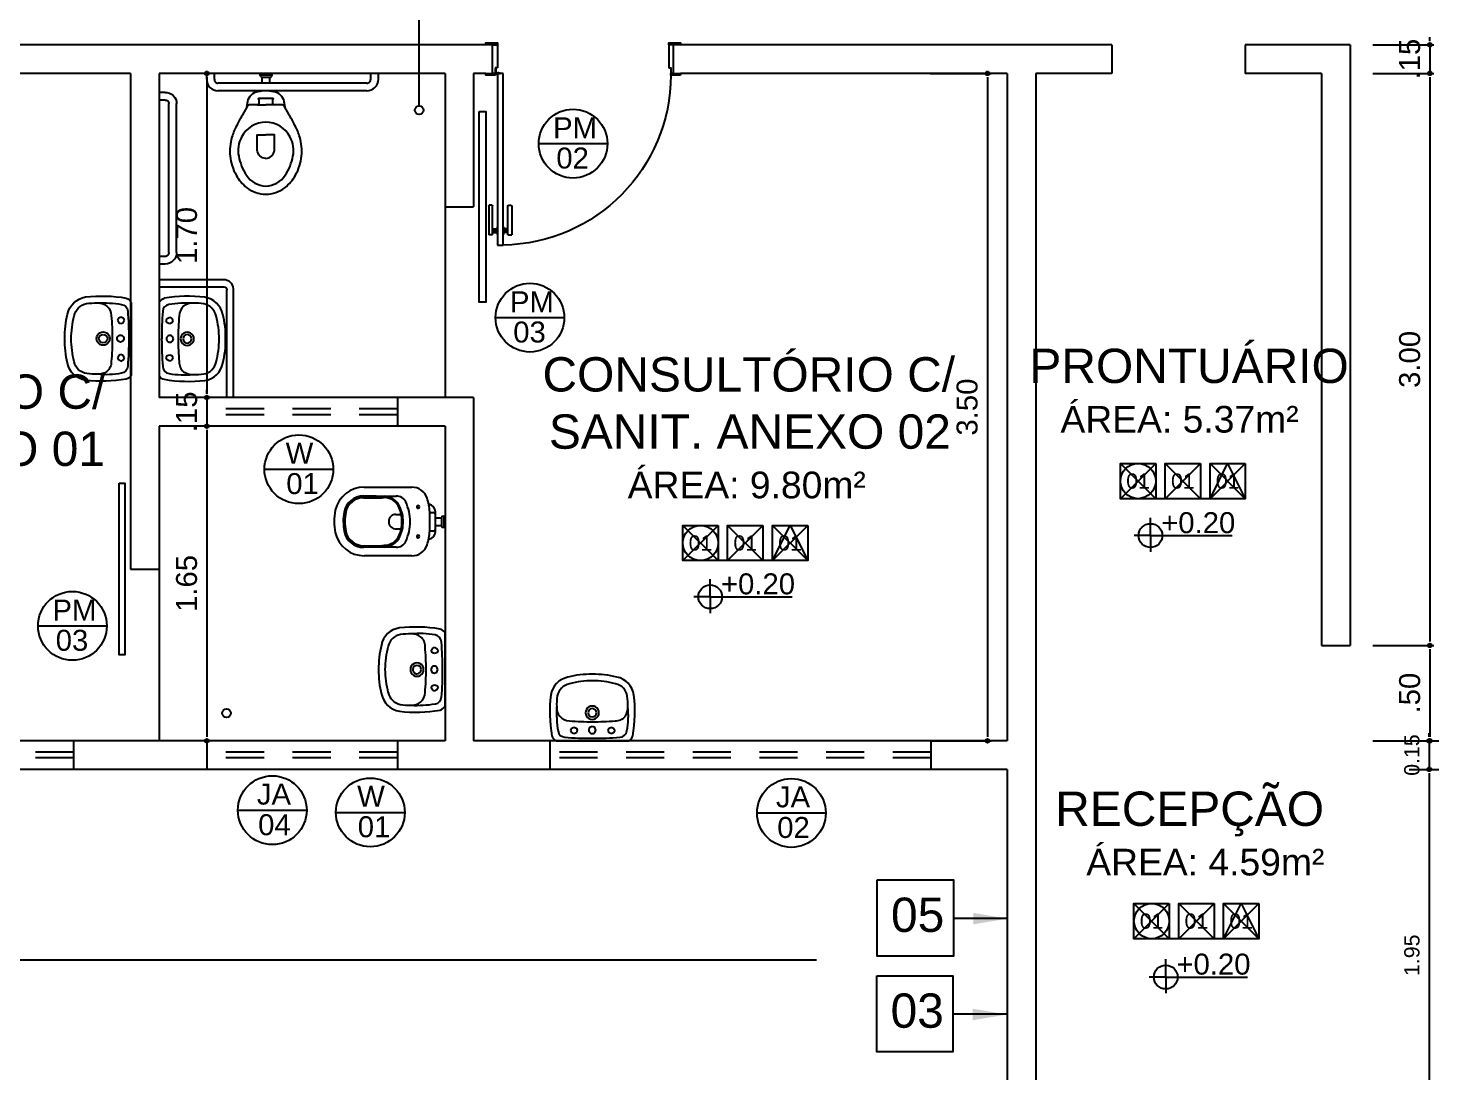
# Model space of a CAD drawing. Header units: millimetres. Extents: x 2125 to 3408, y 1171 to 1686.
# Drawn here: x 2914.96 to 2922.36, y 1470.25 to 1475.72 of the extents above; entities that cross this region are included whole.
import ezdxf
from ezdxf.enums import TextEntityAlignment as Align

# ---------------------------------------------------------------- set-up
doc = ezdxf.new("R2010")
doc.units = ezdxf.units.MM
doc.linetypes.add('CONTORNO_QUADRO_T', pattern=[0.35, 0.2, -0.15])
for name, color, linetype in [('at_Entity', 7, 'Continuous'), ('barras acess', 7, 'Continuous'), ('CALÇADA', 252, 'Continuous'), ('cotas', 7, 'Continuous'), ('ESQUADRIA', 3, 'Continuous'), ('ESQUADRIAS', 7, 'Continuous'), ('Esquadrias_Portas', 2, 'Continuous'), ('JANELA2', 1, 'Continuous'), ('LAYOUT', 7, 'Continuous'), ('Layout_Equipamentos', 7, 'Continuous'), ('PAREDE', 4, 'Continuous'), ('SAN', 7, 'Continuous'), ('soleira piso', 7, 'Continuous'), ('TEXTO01', 7, 'Continuous'), ('TEXTO02', 3, 'Continuous'), ('TEXTO03', 2, 'Continuous'), ('TEXTO_ESP_FORRO', 62, 'Continuous'), ('TEXTO_ESP_PAREDES', 10, 'Continuous'), ('TEXTO_ESP_PISO', 150, 'Continuous')]:
    doc.layers.add(name, color=color, linetype=linetype)
doc.styles.add('ARIAL', font='sanss___.ttf')
doc.styles.add('ROMANS', font='arial.ttf')
doc.styles.get("Standard").update_dxf_attribs({"font": 'arial.ttf'})
doc.styles.add('TEXTO1', font='swissko.ttf', dxfattribs={"width": 0.6, "height": 0.1})
doc.dimstyles.new('ESCALA 50', dxfattribs={"dimtxt": 0.08, "dimasz": 0.02, "dimexe": 0.05, "dimexo": 0.05, "dimgap": 0.05, "dimtad": 1, "dimlfac": -10, "dimzin": 1, "dimdsep": 46, "dimtxsty": 'ROMANS', "dimblk1": 'PPC', "dimblk2": 'PPC', "dimsah": 1, "dimcen": 0.02, "dimclrd": 7, "dimclre": 7, "dimclrt": 3, "dimadec": 0, "dimazin": 0, "dimtfac": 1, "dimtix": 1, "dimtmove": 1, "dimatfit": 3, "dimldrblk": 'PPC', "dimfxl": 0, "dimtolj": 1, "dimtzin": 12, "dimarcsym": 0})
doc.dimstyles.new('ESCALA75', dxfattribs={"dimtxt": 0.11, "dimasz": 0.02, "dimexe": 0.02, "dimexo": 0.04, "dimgap": 0.05, "dimtad": 1, "dimzin": 4, "dimdsep": 46, "dimtxsty": 'ROMANS', "dimblk1": 'PPC', "dimblk2": 'PPC', "dimsah": 1, "dimcen": 0.02, "dimclrd": 7, "dimclre": 7, "dimclrt": 3, "dimazin": 1, "dimtfac": 1, "dimtix": 1, "dimtmove": 0, "dimatfit": 3, "dimldrblk": 'PPC', "dimfxl": 0, "dimtolj": 1, "dimtzin": 12, "dimarcsym": 0})

# ---------------------------------------------------------------- blocks, each defined once
blk = doc.blocks.new('P90_02')
at = {"layer": 'ESQUADRIAS', "color": 2}
for p, q in [((0.025, 0.075), (0.025, 0.975)), ((0.025, 0.975), (0.055, 0.975)), ((0.055, 0.975), (0.055, 0.075)), ((0.055, 0.075), (0.025, 0.075))]:
    blk.add_line(p, q, dxfattribs=at)
at = {"layer": 'ESQUADRIAS', "color": 3, "linetype": 'Continuous'}
for p, q in [((-0.02, 0.7698), (-0.02, 0.9215)), ((0, 0.9215), (0, 0.7698)), ((0.023, 0.88), (0.023, 0.92)), ((0.057, 0.88), (0.057, 0.92)), ((0.08, 0.9215), (0.08, 0.7698)), ((0.1, 0.7698), (0.1, 0.9215)), ((-0.0035, 0.7668), (-0.0175, 0.7668)), ((0.0835, 0.7668), (0.0975, 0.7668))]:
    blk.add_line(p, q, dxfattribs=at)
at = {"layer": 'ESQUADRIAS', "color": 3}
for p, q in [((0, 0.9215), (-0.02, 0.9215)), ((0, 0.91), (0.023, 0.91)), ((0, 0.9), (0.023, 0.9)), ((0, 0.89), (0.023, 0.89)), ((0.023, 0.92), (0.025, 0.92)), ((0.057, 0.92), (0.055, 0.92)), ((0.08, 0.91), (0.057, 0.91)), ((0.08, 0.9), (0.057, 0.9)), ((0.08, 0.89), (0.057, 0.89)), ((0.08, 0.9215), (0.1, 0.9215)), ((0.023, 0.88), (0.025, 0.88)), ((0.057, 0.88), (0.055, 0.88))]:
    blk.add_line(p, q, dxfattribs=at)
at = {"layer": 'ESQUADRIAS'}
for p, q in [((0.0165, 0.0585), (0.0165, 0.0615)), ((0.0315, 0.0735), (0.0285, 0.0735))]:
    blk.add_line(p, q, dxfattribs=at)
at = {"layer": 'ESQUADRIAS', "color": 3}
for points in [[(0.015, 0.085), (-0.035, 0.085), (-0.035, 0.075), (0.015, 0.075)], [(0.985, 0.085), (0.935, 0.085), (0.935, 0.075), (0.985, 0.075)], [(0.025, -0.075), (0, -0.075), (-0.035, -0.075), (-0.035, -0.085), (0.025, -0.085)], [(0.985, -0.075), (0.925, -0.075), (0.925, -0.085), (0.985, -0.085)]]:
    blk.add_lwpolyline(points, close=True, dxfattribs=at)
at = {"layer": 'ESQUADRIAS', "color": 2}
for points in [[(0.025, 0.045), (0.015, 0.045), (0.015, 0.075), (0, 0.075), (0, -0.075), (0.025, -0.075)], [(0.925, 0.045), (0.935, 0.045), (0.935, 0.075), (0.95, 0.075), (0.95, -0.075), (0.925, -0.075)]]:
    blk.add_lwpolyline(points, close=True, dxfattribs=at)
at = {"layer": 'ESQUADRIAS', "color": 1}
for points in [[(0.0195, 0.074, 0.236068), (0.0175, 0.075), (0.02, 0.075), (0.04, 0.075), (0.04, 0.074)], [(0.016, 0.0705, -0.236068), (0.015, 0.0725), (0.015, 0.07), (0.015, 0.05), (0.016, 0.05)]]:
    blk.add_lwpolyline(points, format="xyb", close=True, dxfattribs=at)
at = {"layer": 'ESQUADRIAS'}
for points in [[(0.0173, 0.0625), (0.0165, 0.0615), (0.016, 0.0615)], [(0.0173, 0.0575), (0.0165, 0.0585), (0.016, 0.0585)], [(0.0173, 0.0596), (0.0175, 0.0596), (0.0175, 0.0575), (0.0173, 0.0575), (0.0173, 0.0625), (0.0175, 0.0625), (0.0175, 0.0604), (0.0173, 0.0604)], [(0.0275, 0.0727), (0.0285, 0.0735), (0.0285, 0.074)], [(0.0304, 0.0727), (0.0304, 0.0725), (0.0325, 0.0725), (0.0325, 0.0727), (0.0275, 0.0727), (0.0275, 0.0725), (0.0296, 0.0725), (0.0296, 0.0727)], [(0.0325, 0.0727), (0.0315, 0.0735), (0.0315, 0.074)]]:
    blk.add_lwpolyline(points, dxfattribs=at)
at = {"layer": 'ESQUADRIAS', "color": 1}
blk.add_circle((0.0175, 0.0725), 0.0025, dxfattribs=at)
at = {"layer": 'ESQUADRIAS'}
blk.add_arc((0.0429, 0.083), 0.8921, 0.12949, 89.22311, dxfattribs=at)
at = {"layer": 'ESQUADRIAS', "color": 3, "linetype": 'Continuous'}
for centre, start, end in [((-0.017, 0.7698), 180, 260.53768), ((-0.003, 0.7698), 260.53768, 360), ((0.083, 0.7698), 180, 279.46232), ((0.097, 0.7698), 279.46232, 0)]:
    blk.add_arc(centre, 0.003, start, end, dxfattribs=at)
blk = doc.blocks.new('P-9-S')
at = {"layer": 'SAN'}
for points in [[(0.0994, -0.1428, -0.047116), (0.0993, -0.1423), (0.0948, -0.1131, 0.305161), (0.04, -0.06, 0.049506), (0, -0.056, 0.049506), (-0.04, -0.06, 0.305161), (-0.0948, -0.1131), (-0.0993, -0.1423, -0.047116), (-0.0994, -0.1428)], [(0.045, -0.13), (0.0805, -0.13, -0.269143), (0.0978, -0.1401), (0.0994, -0.1428, 0.044891), (0.0997, -0.1433), (0.12, -0.18, -0.036783), (0.132, -0.2, -0.0196), (0.153, -0.24, -0.056836), (0.178, -0.3, -0.089116), (0.188, -0.4, -0.095425), (0.1555, -0.5, -0.091656), (0.1, -0.5655, -0.16072), (0, -0.6, -0.16072), (-0.1, -0.5655, -0.091656), (-0.1555, -0.5, -0.095425), (-0.188, -0.4, -0.089116), (-0.178, -0.3, -0.056836), (-0.153, -0.24, -0.0196), (-0.132, -0.2, -0.036783), (-0.12, -0.18), (-0.0997, -0.1433, 0.044891), (-0.0994, -0.1428), (-0.0978, -0.1401, -0.269143), (-0.0805, -0.13), (-0.045, -0.13)], [(0.045, -0.13, -0.414214), (0.035, -0.12), (0.035, -0.107, -0.226163), (0.0376, -0.1016, 0.733322), (0.035, -0.095), (0, -0.095), (-0.035, -0.095, 0.733322), (-0.0376, -0.1016, -0.226163), (-0.035, -0.107), (-0.035, -0.12, -0.414214), (-0.045, -0.13)], [(0, -0.412, -0.394755), (-0.045, -0.368), (-0.045, -0.288), (0, -0.288)], [(0, -0.412, 0.394755), (0.045, -0.368), (0.045, -0.288), (0, -0.288)]]:
    blk.add_lwpolyline(points, format="xyb", dxfattribs=at)
for points in [[(-0.045, -0.13), (-0.0001, -0.13)], [(0.045, -0.13), (0.0001, -0.13)]]:
    blk.add_lwpolyline(points, dxfattribs=at)
blk.add_lwpolyline([(-0.128, -0.3, -0.278895), (0, -0.2215, -0.278895), (0.128, -0.3, -0.167831), (0.1425, -0.4, -0.098952), (0.102, -0.5, -0.247323), (0, -0.557, -0.247323), (-0.102, -0.5, -0.098952), (-0.1425, -0.4, -0.167831)], format="xyb", close=True, dxfattribs=at)
at = {"flags": 3}
blk.add_attdef('CODIGO', text='', height=0.024, dxfattribs=at).set_placement((0, 0), align=Align.MIDDLE)
blk = doc.blocks.new('new block5')
at = {"layer": 'barras acess', "color": 0}
for p, q in [((-0.3905, 0.04), (0.3905, 0.04)), ((-0.3905, 0), (0.3905, 0)), ((-0.4517, -0.0201), (-0.4517, -0.0508)), ((-0.4117, -0.0201), (-0.4117, -0.0508)), ((0.4083, -0.0201), (0.4083, -0.0508)), ((0.4483, -0.0201), (0.4483, -0.0508))]:
    blk.add_line(p, q, dxfattribs=at)
for centre, radius, start, end in [((-0.3917, -0.02), 0.06, 88.8662, 180.13399), ((-0.3915, -0.0201), 0.0201, 87.11376, 179.94862), ((0.3905, -0.0177), 0.0579, 357.61855, 90.9862), ((0.3904, -0.0181), 0.0181, 353.53622, 89.50802)]:
    blk.add_arc(centre, radius, start, end, dxfattribs=at)
blk = doc.blocks.new('new block6')
at = {"layer": 'at_Entity', "color": 0}
for p, q in [((-0.0318, -0.0106), (-0.0318, 0)), ((0.0299, -0.0085), (0.0299, 0)), ((0.0299, -0.0085), (-0.0318, -0.0085)), ((-0.0213, -0.0508), (-0.0213, -0.0212)), ((0.0187, -0.0212), (-0.0213, -0.0212)), ((0.0187, -0.0508), (0.0187, -0.0212))]:
    blk.add_line(p, q, dxfattribs=at)
for centre, radius, start, end in [((-0.0183, -0.0079), 0.0136, 186.96647, 257.5809), ((0.0161, -0.0076), 0.0138, 280.9359, 356.44432)]:
    blk.add_arc(centre, radius, start, end, dxfattribs=at)
blk = doc.blocks.new('PPC')
at = {"color": 2}
blk.add_circle((0, 0), 0.5, dxfattribs=at)
blk = doc.blocks.new('*D1067')
at = {"layer": 'cotas', "color": 7, "lineweight": -2, "transparency": 16777216}
for p, q in [((2915.8967, 1475.4812), (2915.8767, 1475.4812)), ((2915.8967, 1475.4612), (2915.8967, 1473.8012)), ((2915.8967, 1473.7812), (2915.8767, 1473.7812))]:
    blk.add_line(p, q, dxfattribs=at)
at = {"layer": 'DEFPOINTS', "color": 0, "transparency": 16777216}
for p in [(2915.9053, 1475.4812), (2915.8967, 1473.7812), (2915.9053, 1473.7812)]:
    blk.add_point(p, dxfattribs=at)
at = {"layer": 'cotas', "color": 7, "lineweight": -2, "transparency": 16777216, "xscale": 0.02, "yscale": 0.02, "zscale": 0.02}
for p, rotation in [((2915.8967, 1475.4812), 90), ((2915.8967, 1473.7812), 270)]:
    blk.add_blockref('PPC', p, dxfattribs=dict(at, rotation=rotation))
at = {"layer": 'cotas', "color": 3, "transparency": 16777216, "insert": (2915.7906, 1474.6312), "char_height": 0.11, "attachment_point": 5, "rotation": 90, "style": 'ROMANS'}
blk.add_mtext('\\A1;1.70', dxfattribs=at)
blk = doc.blocks.new('*D1068')
at = {"layer": 'cotas', "color": 7, "lineweight": -2, "transparency": 16777216}
for p, q in [((2915.8967, 1473.7812), (2915.8767, 1473.7812)), ((2915.8967, 1473.8012), (2915.8967, 1473.8212)), ((2915.8967, 1473.7812), (2915.8967, 1473.6312)), ((2915.8967, 1473.6312), (2915.8767, 1473.6312)), ((2915.8967, 1473.6112), (2915.8967, 1473.5912))]:
    blk.add_line(p, q, dxfattribs=at)
at = {"layer": 'DEFPOINTS', "color": 0, "transparency": 16777216}
for p in [(2915.9053, 1473.7812), (2915.8967, 1473.6312), (2915.9053, 1473.6312)]:
    blk.add_point(p, dxfattribs=at)
at = {"layer": 'cotas', "color": 7, "lineweight": -2, "transparency": 16777216, "xscale": 0.02, "yscale": 0.02, "zscale": 0.02}
for p, rotation in [((2915.8967, 1473.7812), 270), ((2915.8967, 1473.6312), 90)]:
    blk.add_blockref('PPC', p, dxfattribs=dict(at, rotation=rotation))
at = {"layer": 'cotas', "color": 3, "transparency": 16777216, "insert": (2915.7906, 1473.7062), "char_height": 0.11, "attachment_point": 5, "rotation": 90, "style": 'ROMANS'}
blk.add_mtext('\\A1;.15', dxfattribs=at)
blk = doc.blocks.new('*D1069')
at = {"layer": 'cotas', "color": 7, "lineweight": -2, "transparency": 16777216}
for p, q in [((2915.8967, 1473.6312), (2915.8767, 1473.6312)), ((2915.8967, 1473.6112), (2915.8967, 1472.0012)), ((2915.8967, 1471.9812), (2915.8767, 1471.9812))]:
    blk.add_line(p, q, dxfattribs=at)
at = {"layer": 'DEFPOINTS', "color": 0, "transparency": 16777216}
for p in [(2915.9053, 1473.6312), (2915.8967, 1471.9812), (2915.8967, 1471.9812)]:
    blk.add_point(p, dxfattribs=at)
at = {"layer": 'cotas', "color": 7, "lineweight": -2, "transparency": 16777216, "xscale": 0.02, "yscale": 0.02, "zscale": 0.02}
for p, rotation in [((2915.8967, 1473.6312), 90), ((2915.8967, 1471.9812), 270)]:
    blk.add_blockref('PPC', p, dxfattribs=dict(at, rotation=rotation))
at = {"layer": 'cotas', "color": 3, "transparency": 16777216, "insert": (2915.7906, 1472.8062), "char_height": 0.11, "attachment_point": 5, "rotation": 90, "style": 'ROMANS'}
blk.add_mtext('\\A1;1.65', dxfattribs=at)
blk = doc.blocks.new('*D1099')
at = {"layer": 'DEFPOINTS', "color": 0, "transparency": 16777216}
for p in [(2915.3804, 1475.4812), (2915.3804, 1471.9812), (2919.9935, 1471.9812)]:
    blk.add_point(p, dxfattribs=at)
at = {"layer": 'Layout_Equipamentos', "color": 7, "lineweight": -2, "transparency": 16777216}
for p, q in [((2919.6935, 1475.4812), (2920.0135, 1475.4812)), ((2919.9935, 1475.4612), (2919.9935, 1472.0012)), ((2919.6935, 1471.9812), (2920.0135, 1471.9812))]:
    blk.add_line(p, q, dxfattribs=at)
at = {"layer": 'Layout_Equipamentos', "color": 7, "lineweight": -2, "transparency": 16777216, "xscale": 0.02, "yscale": 0.02, "zscale": 0.02}
for p, rotation in [((2919.9935, 1475.4812), 90), ((2919.9935, 1471.9812), 270)]:
    blk.add_blockref('PPC', p, dxfattribs=dict(at, rotation=rotation))
at = {"layer": 'Layout_Equipamentos', "color": 3, "transparency": 16777216, "insert": (2919.8873, 1473.7312), "char_height": 0.11, "attachment_point": 5, "rotation": 90, "style": 'ROMANS'}
blk.add_mtext('\\A1;3.50', dxfattribs=at)
blk = doc.blocks.new('new block8')
at = {"layer": 'at_Entity', "color": 0}
for p, q in [((0, 0), (-0.3388, 0)), ((0, 0.04), (-0.3372, 0.04))]:
    blk.add_line(p, q, dxfattribs=at)
at = {"layer": 'at_Entity', "color": 7}
for p, q in [((-0.3872, -0.01), (-0.3872, -0.58)), ((-0.3555, -0.58), (-0.3555, -0.0169))]:
    blk.add_line(p, q, dxfattribs=at)
at = {"layer": 'at_Entity'}
blk.add_arc((-0.3372, -0.01), 0.05, 90, 180, dxfattribs=at)
at = {"layer": 'at_Entity', "color": 7}
blk.add_arc((-0.3383, -0.0172), 0.0172, 91.789, 179.08861, dxfattribs=at)
blk = doc.blocks.new('new block12')
at = {"layer": 'at_Entity', "color": 0}
for p, q in [((-0.1904, 0), (0, 0)), ((-0.1143, 0.055), (-0.1079, 0.0656)), ((-0.1079, 0.0423), (-0.1143, 0.055)), ((-0.1079, 0.0656), (-0.0973, 0.0719)), ((-0.0973, 0.036), (-0.1079, 0.0423)), ((-0.0973, 0.0719), (-0.0846, 0.0656)), ((-0.0846, 0.0423), (-0.0973, 0.036)), ((-0.0846, 0.0656), (-0.0804, 0.055)), ((-0.0804, 0.055), (-0.0846, 0.0423)), ((-0.0635, 0), (0.1248, 0)), ((0, 0), (0.1926, 0)), ((0.0825, 0.055), (0.0868, 0.0656)), ((0.0868, 0.0423), (0.0825, 0.055)), ((0.0868, 0.0656), (0.0995, 0.0719)), ((0.0995, 0.036), (0.0868, 0.0423)), ((0.0995, 0.0719), (0.11, 0.0656)), ((0.11, 0.0423), (0.0995, 0.036)), ((0.11, 0.0656), (0.1164, 0.055)), ((0.1164, 0.055), (0.11, 0.0423))]:
    blk.add_line(p, q, dxfattribs=at)
for centre, radius, start, end in [((-0.1037, 0.2192), 0.1175, 102.51398, 169.94425), ((-0.1021, 0.2163), 0.0847, 102.94607, 167.28087), ((-0.0119, -0.1249), 0.4735, 88.69805, 104.42194), ((0.0138, -0.2613), 0.5766, 91.35244, 103.5038), ((0.0099, -0.1255), 0.4741, 75.63679, 91.34148), ((-0.0133, -0.2572), 0.5725, 76.4579, 88.69664), ((0.1052, 0.222), 0.0784, 8.41938, 78.38368), ((0.1075, 0.2249), 0.1107, 7.71962, 79.59246), ((0.5296, 0.1532), 0.7539, 173.41338, 189.69292), ((0.1228, 0.188), 0.311, 171.32208, 181.82646), ((-0.1329, 0.1882), 0.3189, 357.99462, 8.16964), ((-0.5309, 0.1535), 0.7531, 350.27914, 6.57653), ((0.4249, 0.1494), 0.6136, 177.32306, 189.24154), ((-0.1166, 0.1739), 0.0716, 176.60246, 219.59969), ((-0.0011, 0.1471), 0.0349, 150.00315, 209.99685), ((-0.0011, 0.1471), 0.0349, 90, 149.99293), ((-0.0011, 0.1471), 0.0222, 90, 180), ((-0.0011, 0.1471), 0.0349, 29.99676, 89.99928), ((-0.0011, 0.1471), 0.0222, 360, 90), ((-0.0011, 0.1471), 0.0349, 330.00315, 29.99685), ((0.1078, 0.1732), 0.0781, 324.65246, 2.83944), ((-0.2623, 0.1317), 0.4504, 349.78202, 5.79718), ((-0.1209, 0.1714), 0.0667, 220.34381, 269.44866), ((0.0021, 1.5743), 1.4748, 265.18956, 269.93912), ((-0.0011, 0.1471), 0.0349, 209.99676, 269.99928), ((-0.0011, 0.1471), 0.0222, 180, 270), ((-0.0011, 0.0561), 0.018, 90, 150.03984), ((-0.0011, 0.1471), 0.0222, 270.00968, 360), ((-0.0011, 0.1471), 0.0349, 270, 329.99293), ((-0.001, 0.0561), 0.018, 30.01908, 90.03665), ((-0.001, 1.4521), 1.3526, 270.02076, 275.09507), ((0.1226, 0.1679), 0.0631, 266.77318, 320.7547), ((-0.1647, 0.0446), 0.0522, 200.54167, 238.93005), ((-0.1427, 0.0567), 0.0385, 188.75581, 265.61268), ((-0.0074, 1.7284), 1.7156, 265.3753, 270.21026), ((-0.0011, 0.0561), 0.018, 150.01278, 209.98722), ((-0.0011, 0.0561), 0.018, 210.01908, 270.03665), ((-0.0011, 0.0561), 0.018, 270, 330.03984), ((-0.0011, 1.8918), 1.879, 270, 274.41438), ((-0.0011, 0.0561), 0.018, 330.01278, 29.98722), ((0.1414, 0.0585), 0.0402, 273.11398, 350.39284), ((0.1736, 0.034), 0.0386, 297.86727, 348.56925)]:
    blk.add_arc(centre, radius, start, end, dxfattribs=at)
blk = doc.blocks.new('new block13')
at = {"layer": 'at_Entity', "color": 0}
for p, q in [((-0.0317, 0), (0.0317, 0)), ((0.0529, -0.0508), (-0.0529, -0.0508)), ((-0.0487, -0.0804), (-0.0487, -0.0603)), ((-0.0307, -0.0063), (0.0286, -0.0063)), ((-0.0212, -0.0508), (-0.0212, -0.019)), ((-0.0212, -0.019), (0.019, -0.019)), ((0.019, -0.0508), (0.019, -0.019)), ((0.0487, -0.0603), (0.0487, -0.0806)), ((-0.182, -0.4243), (-0.182, -0.1746)), ((0.1778, -0.1746), (0.1778, -0.4243)), ((-0.0386, -0.2575), (-0.0386, -0.23)), ((0.0376, -0.2302), (0.0376, -0.2575))]:
    blk.add_line(p, q, dxfattribs=at)
for centre, radius, start, end in [((-0.054, -0.0898), 0.0391, 88.4183, 173.44927), ((-0.0391, -0.0603), 0.00952, 90, 180), ((-0.0212, -0.0095), 0.00952, 180, 270), ((0.019, -0.0095), 0.00952, 270, 0), ((0.0391, -0.0603), 0.00952, 360, 90), ((0.052, -0.0896), 0.0388, 5.57545, 88.62977), ((-0.0972, -0.1743), 0.0848, 109.07892, 180.19973), ((-0.0434, -0.329), 0.2486, 92.04895, 109.14504), ((-0.0794, -0.1407), 0.00741, 90, 180), ((-0.0794, -0.1407), 0.00741, 180, 270), ((-0.0794, -0.1407), 0.00741, 360, 90), ((-0.0794, -0.1407), 0.00741, 270, 0), ((-0.0024, -1.4753), 1.3956, 87.9511, 92.0489), ((0.0393, -0.3283), 0.2479, 70.84273, 88.10915), ((0.0772, -0.1407), 0.00741, 90, 180), ((0.0772, -0.1407), 0.00741, 180, 270), ((0.0772, -0.1407), 0.00741, 360, 90), ((0.0772, -0.1407), 0.00741, 270, 0), ((0.093, -0.1743), 0.0848, 359.80026, 70.92109), ((-0.0815, -0.255), 0.054, 114.96096, 180.90637), ((-0.0011, -0.4276), 0.2444, 90, 114.96061), ((-0.0048, -0.3879), 0.1679, 88.71824, 116.14042), ((0.0027, -0.3879), 0.1679, 63.86138, 91.27996), ((-0.001, -0.4276), 0.2444, 65.03909, 90.00031), ((0.0794, -0.255), 0.054, 359.09364, 65.03903), ((-8.9781, -0.2835), 8.8426, 359.07167, 0.18792), ((-0.0408, -0.3242), 0.0949, 113.57268, 176.73291), ((-0.0434, -0.3185), 0.0836, 110.86304, 180.23624), ((-0.0115, -0.383), 0.1554, 100.31332, 113.389), ((-0.0011, -0.4264), 0.2, 90, 101.01713), ((-0.003, -0.2599), 0.0357, 176.04448, 272.34457), ((-0.0016, -0.2564), 0.0391, 270.00275, 0), ((-0.0011, -0.4264), 0.1999, 78.98071, 90.00216), ((0.021, -0.3344), 0.1055, 63.00165, 81.19506), ((0.0391, -0.3185), 0.0836, 359.76378, 69.13694), ((0.0398, -0.3228), 0.0932, 2.44256, 66.73357), ((9.2796, -0.3417), 9.1467, 179.46215, 180.53334), ((-5.7851, -0.3984), 5.6587, 359.71033, 0.80566), ((-0.525, -0.3855), 0.6512, 356.35133, 5.87799), ((-0.0265, -0.4243), 0.1555, 180.0055, 257.29432), ((-0.0313, -0.426), 0.1054, 180.42333, 258.8896), ((-0.0333, -0.4294), 0.0932, 178.50021, 259.65589), ((0.0307, -0.4285), 0.0942, 280.56886, 0.92835), ((0.0307, -0.4285), 0.1026, 280.56885, 0.92836), ((0.0222, -0.4243), 0.1555, 282.71283, 359.99834), ((-0.0021, -0.2899), 0.292, 258.43496, 281.56825), ((-0.001, -0.2579), 0.2762, 259.43664, 269.99959), ((-0.0014, -0.2601), 0.2655, 259.43664, 270.00277), ((-0.0021, -0.2455), 0.2801, 270.13603, 280.28493), ((-0.0011, -0.2581), 0.2759, 270, 280.57699)]:
    blk.add_arc(centre, radius, start, end, dxfattribs=at)
at = {"layer": 'Layout_Equipamentos'}
for p, q in [((-0.0307, -0.0095), (-0.0307, 0)), ((0.0286, -0.0095), (0.0286, 0))]:
    blk.add_line(p, q, dxfattribs=at)
blk = doc.blocks.new('Esp_Pis_Par_For_Esc100')
at = {"layer": 'DEFPOINTS'}
for p, q in [((0, 0.37), (0.37, 0)), ((0.37, 0.37), (0, 0)), ((0.47, 0.37), (0.84, 0)), ((0.84, 0.37), (0.47, 0)), ((0.94, 0.37), (1.31, 0)), ((1.31, 0.37), (0.94, 0)), ((0.47, 0), (0.37, 0)), ((0.94, 0), (0.84, 0))]:
    blk.add_line(p, q, dxfattribs=at)
for points in [[(0.37, 0.37), (0.37, 0), (0, 0), (0, 0.37)], [(1.31, 0.37), (1.31, 0), (0.94, 0), (0.94, 0.37)]]:
    blk.add_lwpolyline(points, close=True, dxfattribs=at)
at = {"layer": 'TEXTO_ESP_FORRO'}
blk.add_lwpolyline([(0.94, 0), (1.125, 0.37), (1.31, 0)], close=True, dxfattribs=at)
at = {"layer": 'TEXTO_ESP_PAREDES'}
blk.add_lwpolyline([(0.84, 0.37), (0.84, 0), (0.47, 0), (0.47, 0.37)], close=True, dxfattribs=at)
at = {"layer": 'TEXTO_ESP_PISO'}
blk.add_circle((0.185, 0.185), 0.185, dxfattribs=at)
at = {"layer": 'TEXTO_ESP_FORRO', "color": 3, "linetype": 'ByBlock', "style": 'ARIAL', "text_generation_flag": 6}
blk.add_attdef('FOR', text='', height=0.16, rotation=180, dxfattribs=at).set_placement((1.125, 0.185), align=Align.MIDDLE_CENTER)
at = {"layer": 'TEXTO_ESP_PAREDES', "color": 3, "linetype": 'ByBlock', "ltscale": 0.0001, "style": 'ARIAL', "text_generation_flag": 6}
blk.add_attdef('PAR', text='', height=0.16, rotation=180, dxfattribs=at).set_placement((0.655, 0.185), align=Align.MIDDLE_CENTER)
at = {"layer": 'TEXTO_ESP_PISO', "color": 3, "linetype": 'ByBlock', "style": 'ARIAL', "text_generation_flag": 6}
blk.add_attdef('PIS', text='', height=0.16, rotation=180, dxfattribs=at).set_placement((0.185, 0.185), align=Align.MIDDLE_CENTER)
blk = doc.blocks.new('new block4')
at = {"layer": 'TEXTO01'}
h = blk.add_hatch(dxfattribs=at)
h.set_pattern_fill('ANGLE', color=256)
h.set_pattern_definition([(0, (-2260.456, -913.906), (0, 6.985), [5.08, -1.905]), (90, (-2260.456, -913.906), (-6.985, 4e-16), [5.08, -1.905])])
h.paths.add_polyline_path([(0, 0), (0, -0.0624, 0.414214), (0.0624, 0)])
h.paths.add_polyline_path([(0, 0), (0, 0.0624, 0.414214), (-0.0624, 0)])
for q in [(0, 0.093), (-0.0862, 0), (0.4292, 0), (0, -0.0852)]:
    blk.add_line((0, 0), q, dxfattribs=at)
blk.add_circle((0, 0), 0.0624, dxfattribs=at)
blk = doc.blocks.new('*D1111')
at = {"color": 7, "lineweight": -2, "transparency": 16777216}
for p, q in [((2922.016, 1475.6312), (2922.336, 1475.6312)), ((2922.316, 1475.6512), (2922.316, 1475.6712)), ((2922.316, 1475.6312), (2922.316, 1475.4812)), ((2922.016, 1475.4812), (2922.336, 1475.4812)), ((2922.316, 1475.4612), (2922.316, 1475.4412))]:
    blk.add_line(p, q, dxfattribs=at)
at = {"layer": 'DEFPOINTS', "color": 0, "transparency": 16777216}
for p in [(2921.8967, 1475.6312), (2921.7467, 1475.4812), (2922.316, 1475.4812)]:
    blk.add_point(p, dxfattribs=at)
at = {"color": 7, "lineweight": -2, "transparency": 16777216, "xscale": 0.02, "yscale": 0.02, "zscale": 0.02}
for p, rotation in [((2922.316, 1475.6312), 270), ((2922.316, 1475.4812), 90)]:
    blk.add_blockref('PPC', p, dxfattribs=dict(at, rotation=rotation))
at = {"color": 3, "transparency": 16777216, "insert": (2922.2099, 1475.5562), "char_height": 0.11, "attachment_point": 5, "rotation": 90, "style": 'ROMANS'}
blk.add_mtext('\\A1;.15', dxfattribs=at)
blk = doc.blocks.new('*D1112')
at = {"color": 7, "lineweight": -2, "transparency": 16777216}
for p, q in [((2922.016, 1475.4812), (2922.336, 1475.4812)), ((2922.316, 1475.4612), (2922.316, 1472.5012)), ((2922.016, 1472.4812), (2922.336, 1472.4812))]:
    blk.add_line(p, q, dxfattribs=at)
at = {"layer": 'DEFPOINTS', "color": 0, "transparency": 16777216}
for p in [(2921.7467, 1475.4812), (2921.8967, 1472.4812), (2922.316, 1472.4812)]:
    blk.add_point(p, dxfattribs=at)
at = {"color": 7, "lineweight": -2, "transparency": 16777216, "xscale": 0.02, "yscale": 0.02, "zscale": 0.02}
for p, rotation in [((2922.316, 1475.4812), 90), ((2922.316, 1472.4812), 270)]:
    blk.add_blockref('PPC', p, dxfattribs=dict(at, rotation=rotation))
at = {"color": 3, "transparency": 16777216, "insert": (2922.2098, 1473.9812), "char_height": 0.11, "attachment_point": 5, "rotation": 90, "style": 'ROMANS'}
blk.add_mtext('\\A1;3.00', dxfattribs=at)
blk = doc.blocks.new('*D1113')
at = {"color": 7, "lineweight": -2, "transparency": 16777216}
for p, q in [((2922.016, 1472.4812), (2922.336, 1472.4812)), ((2922.316, 1472.4612), (2922.316, 1472.0012)), ((2922.016, 1471.9812), (2922.336, 1471.9812))]:
    blk.add_line(p, q, dxfattribs=at)
at = {"layer": 'DEFPOINTS', "color": 0, "transparency": 16777216}
for p in [(2921.8967, 1472.4812), (2920.0967, 1471.9812), (2922.316, 1471.9812)]:
    blk.add_point(p, dxfattribs=at)
at = {"color": 7, "lineweight": -2, "transparency": 16777216, "xscale": 0.02, "yscale": 0.02, "zscale": 0.02}
for p, rotation in [((2922.316, 1472.4812), 90), ((2922.316, 1471.9812), 270)]:
    blk.add_blockref('PPC', p, dxfattribs=dict(at, rotation=rotation))
at = {"color": 3, "transparency": 16777216, "insert": (2922.2099, 1472.2312), "char_height": 0.11, "attachment_point": 5, "rotation": 90, "style": 'ROMANS'}
blk.add_mtext('\\A1;.50', dxfattribs=at)
blk = doc.blocks.new('*D1086')
at = {"color": 7, "lineweight": -2, "transparency": 16777216}
for p, q in [((2922.3124, 1472.0012), (2922.3124, 1472.0212)), ((2922.1685, 1471.9812), (2922.3624, 1471.9812)), ((2922.3124, 1471.9812), (2922.3124, 1471.8312)), ((2922.2069, 1471.8312), (2922.3624, 1471.8312)), ((2922.3124, 1471.8112), (2922.3124, 1471.7912))]:
    blk.add_line(p, q, dxfattribs=at)
at = {"layer": 'DEFPOINTS', "color": 0, "transparency": 16777216}
for p in [(2922.1185, 1471.9812), (2922.1569, 1471.8312), (2922.3124, 1471.8312)]:
    blk.add_point(p, dxfattribs=at)
at = {"color": 7, "lineweight": -2, "transparency": 16777216, "xscale": 0.02, "yscale": 0.02, "zscale": 0.02}
for p, rotation in [((2922.3124, 1471.9812), 270), ((2922.3124, 1471.8312), 90)]:
    blk.add_blockref('PPC', p, dxfattribs=dict(at, rotation=rotation))
at = {"color": 3, "transparency": 16777216, "insert": (2922.2215, 1471.9062), "char_height": 0.08, "attachment_point": 5, "rotation": 90, "style": 'ROMANS'}
blk.add_mtext('\\A1;0.15', dxfattribs=at)
blk = doc.blocks.new('*D1087')
at = {"color": 7, "lineweight": -2, "transparency": 16777216}
for p, q in [((2922.2069, 1471.8312), (2922.3624, 1471.8312)), ((2922.3124, 1471.8112), (2922.3124, 1469.9012)), ((2922.3124, 1469.8812), (2922.3624, 1469.8812))]:
    blk.add_line(p, q, dxfattribs=at)
at = {"layer": 'DEFPOINTS', "color": 0, "transparency": 16777216}
for p in [(2922.1569, 1471.8312), (2922.2624, 1469.8812), (2922.3124, 1469.8812)]:
    blk.add_point(p, dxfattribs=at)
at = {"color": 7, "lineweight": -2, "transparency": 16777216, "xscale": 0.02, "yscale": 0.02, "zscale": 0.02}
for p, rotation in [((2922.3124, 1471.8312), 90), ((2922.3124, 1469.8812), 270)]:
    blk.add_blockref('PPC', p, dxfattribs=dict(at, rotation=rotation))
at = {"color": 3, "transparency": 16777216, "insert": (2922.2215, 1470.8562), "char_height": 0.08, "attachment_point": 5, "rotation": 90, "style": 'ROMANS'}
blk.add_mtext('\\A1;1.95', dxfattribs=at)

msp = doc.modelspace()

# ---------------------------------------------------------------- hatches: boundary and pattern name
at = {"layer": 'TEXTO01'}
h = msp.add_hatch(dxfattribs=at)
h.set_pattern_fill('ANGLE', color=256)
h.set_pattern_definition([(0, (631.8534, 592.6825), (0, 6.985), [5.08, -1.905]), (90, (631.8534, 592.6825), (-6.985, 4e-16), [5.08, -1.905])])
h.paths.add_polyline_path([(2917.0337, 1475.2881, 1), (2916.988, 1475.2881, 1)])
h = msp.add_hatch(dxfattribs=at)
h.set_pattern_fill('ANGLE', color=256)
h.set_pattern_definition([(0, (630.843, 589.52), (0, 6.985), [5.08, -1.905]), (90, (630.843, 589.52), (-6.985, 4e-16), [5.08, -1.905])])
h.paths.add_polyline_path([(2916.023, 1472.1259, 1), (2915.9774, 1472.1259, 1)])

# ---------------------------------------------------------------- linework, layer by layer
for p, q in [((2919.8149, 1471.0514), (2920.0967, 1471.0514)), ((2919.8126, 1470.5489), (2920.0945, 1470.5489))]:
    msp.add_line(p, q)
for points in [[(2919.4149, 1471.2514), (2919.8149, 1471.2514), (2919.8149, 1470.8514), (2919.4149, 1470.8514)], [(2919.4126, 1470.7489), (2919.8126, 1470.7489), (2919.8126, 1470.3489), (2919.4126, 1470.3489)]]:
    msp.add_lwpolyline(points, close=True)
at = {"layer": 'CALÇADA', "linetype": 'Continuous'}
msp.add_line((2919.0967, 1470.8312), (2912.7467, 1470.8312), dxfattribs=at)
at = {"layer": 'ESQUADRIA', "linetype": 'CONTORNO_QUADRO_T'}
for p, q in [((2916.8967, 1473.7212), (2915.8967, 1473.7212)), ((2916.8967, 1473.6912), (2915.8967, 1473.6912)), ((2915.1967, 1471.9212), (2913.1967, 1471.9212)), ((2915.1967, 1471.8912), (2913.1967, 1471.8912)), ((2916.8967, 1471.9212), (2915.8967, 1471.9212)), ((2916.8967, 1471.8912), (2915.8967, 1471.8912)), ((2919.6967, 1471.9212), (2917.6967, 1471.9212)), ((2919.6967, 1471.8912), (2917.6967, 1471.8912))]:
    msp.add_line(p, q, dxfattribs=at)
at = {"layer": 'Esquadrias_Portas'}
for points in [[(2917.3267, 1475.2812), (2917.3601, 1475.2812), (2917.3601, 1474.2812), (2917.3267, 1474.2812), (2917.3267, 1475.2812)], [(2915.4367, 1473.3317), (2915.4667, 1473.3317), (2915.4667, 1472.4317), (2915.4367, 1472.4317), (2915.4367, 1473.3317)]]:
    msp.add_lwpolyline(points, dxfattribs=at)
at = {"layer": 'JANELA2'}
for p, q in [((2915.8967, 1473.7812), (2915.8967, 1473.6312)), ((2916.8967, 1473.7812), (2916.8967, 1473.6312)), ((2915.1967, 1471.9812), (2915.1967, 1471.8312)), ((2915.8967, 1471.9812), (2915.8967, 1471.8312)), ((2916.8967, 1471.9812), (2916.8967, 1471.8312)), ((2917.6967, 1471.9812), (2917.6967, 1471.8312)), ((2919.6967, 1471.9812), (2919.6967, 1471.8312))]:
    msp.add_line(p, q, dxfattribs=at)
at = {"layer": 'LAYOUT'}
for points in [[(2919.919, 1471.0782), (2920.099, 1471.0482), (2919.919, 1471.0182)], [(2919.9167, 1470.5756), (2920.0967, 1470.5456), (2919.9167, 1470.5156)]]:
    msp.add_solid(points, dxfattribs=at)
at = {"layer": 'PAREDE', "linetype": 'Continuous'}
for p, q in [((2917.3617, 1475.6312), (2913.9467, 1475.6312)), ((2917.4217, 1475.6312), (2917.3967, 1475.6312)), ((2918.3467, 1475.6312), (2918.3217, 1475.6312)), ((2920.6467, 1475.6312), (2918.3817, 1475.6312)), ((2920.6467, 1475.6312), (2920.6467, 1475.4812)), ((2921.3467, 1475.6312), (2921.3467, 1475.4812)), ((2921.8967, 1475.6312), (2921.3467, 1475.6312)), ((2921.8967, 1475.6312), (2921.8967, 1472.4812)), ((2915.4967, 1475.4812), (2913.9467, 1475.4812)), ((2915.4967, 1475.4812), (2915.4967, 1472.8812)), ((2915.6467, 1475.4812), (2915.6467, 1473.7812)), ((2917.1467, 1475.4812), (2915.6467, 1475.4812)), ((2917.1467, 1475.4812), (2917.1467, 1474.7812)), ((2917.2967, 1475.4812), (2917.2967, 1474.7812)), ((2917.3617, 1475.4812), (2917.2967, 1475.4812)), ((2917.4517, 1475.4812), (2917.3967, 1475.4812)), ((2918.3467, 1475.4812), (2918.3317, 1475.4812)), ((2920.0967, 1475.4812), (2918.3817, 1475.4812)), ((2920.0967, 1475.4812), (2920.0967, 1471.9812)), ((2920.2467, 1475.4812), (2920.2467, 1469.8812)), ((2920.6467, 1475.4812), (2920.2467, 1475.4812)), ((2921.7467, 1475.4812), (2921.3467, 1475.4812)), ((2921.7467, 1475.4812), (2921.7467, 1472.4812)), ((2917.1467, 1474.7812), (2917.2967, 1474.7812)), ((2917.2967, 1473.7812), (2915.6467, 1473.7812)), ((2917.2967, 1473.7812), (2917.2967, 1471.9812)), ((2915.6467, 1473.6312), (2915.6467, 1472.8812)), ((2917.1467, 1473.6312), (2915.6467, 1473.6312)), ((2917.1467, 1473.6312), (2917.1467, 1471.9812)), ((2915.4967, 1472.8812), (2915.6467, 1472.8812)), ((2921.7467, 1472.4812), (2921.8967, 1472.4812)), ((2917.1467, 1471.9812), (2912.8967, 1471.9812)), ((2920.0967, 1471.9812), (2917.2967, 1471.9812)), ((2920.0967, 1471.8312), (2909.7967, 1471.8312)), ((2920.0967, 1471.8312), (2920.0967, 1466.0312))]:
    msp.add_line(p, q, dxfattribs=at)
at = {"layer": 'soleira piso'}
for p, q in [((2917.1467, 1474.7812), (2917.1467, 1473.7812)), ((2915.6467, 1472.8812), (2915.6467, 1471.9812))]:
    msp.add_line(p, q, dxfattribs=at)
at = {"layer": 'TEXTO01'}
for p, q in [((2917.0106, 1475.3109), (2917.0106, 1476.5586)), ((2917.6382, 1475.1129), (2917.999, 1475.1129)), ((2917.412, 1474.2004), (2917.7727, 1474.2004)), ((2916.1991, 1473.4051), (2916.5598, 1473.4051)), ((2915.0107, 1472.5838), (2915.3715, 1472.5838)), ((2916.0598, 1471.617), (2916.4206, 1471.617)), ((2916.5743, 1471.6054), (2916.9351, 1471.6054)), ((2918.7842, 1471.6025), (2919.145, 1471.6025))]:
    msp.add_line(p, q, dxfattribs=at)
for centre, radius in [((2917.0108, 1475.2881), 0.0228), ((2917.8186, 1475.1129), 0.1804), ((2917.5923, 1474.2004), 0.1804), ((2916.3795, 1473.4051), 0.1804), ((2915.1911, 1472.5838), 0.1804), ((2916.0002, 1472.1259), 0.0228), ((2916.2402, 1471.617), 0.1804), ((2916.7547, 1471.6054), 0.1804), ((2918.9646, 1471.6025), 0.1804)]:
    msp.add_circle(centre, radius, dxfattribs=at)

# ---------------------------------------------------------------- block references
at = {"layer": 'barras acess', "rotation": 180}
msp.add_blockref('new block5', (2916.345, 1475.4304), dxfattribs=at)
at = {"layer": 'barras acess', "xscale": -1, "rotation": 270}
msp.add_blockref('new block5', (2915.6975, 1474.9329), dxfattribs=at)
at = {"layer": 'ESQUADRIAS', "xscale": -1, "rotation": 180}
msp.add_blockref('P90_02', (2917.3967, 1475.5562), dxfattribs=at)
at = {"layer": 'Layout_Equipamentos'}
for name, p in [('new block6', (2916.2091, 1475.4812)), ('new block12', (2917.9207, 1471.9812))]:
    msp.add_blockref(name, p, dxfattribs=at)
at = {"layer": 'Layout_Equipamentos', "xscale": -1}
for name, p in [('P-9-S', (2916.2062, 1475.4472)), ('new block8', (2915.6467, 1474.3612))]:
    msp.add_blockref(name, p, dxfattribs=at)
at = {"layer": 'Layout_Equipamentos', "xscale": -1, "rotation": 90}
msp.add_blockref('new block12', (2915.4997, 1474.0893), dxfattribs=at)
at = {"layer": 'Layout_Equipamentos'}
for name, p, rotation in [('new block12', (2915.6467, 1474.0882), 270), ('new block13', (2917.1467, 1473.1292), 270), ('new block12', (2917.1467, 1472.3555), 89.99999999999999)]:
    msp.add_blockref(name, p, dxfattribs=dict(at, rotation=rotation))
at = {"layer": 'TEXTO01'}
for p in [(2920.849, 1473.0572), (2918.5386, 1472.7364), (2920.9291, 1470.742)]:
    msp.add_blockref('new block4', p, dxfattribs=at)
at = {"layer": 'TEXTO02', "xscale": 0.5, "yscale": 0.5, "zscale": 0.5}
for p in [(2920.6917, 1473.2509), (2918.395, 1472.926), (2920.7627, 1470.943)]:
    msp.add_blockref('Esp_Pis_Par_For_Esc100', p, dxfattribs=at).add_auto_attribs({'PIS': '01', 'PAR': '01', 'FOR': '01'})

# ---------------------------------------------------------------- texts
at = {"layer": 'cotas', "ltscale": 0.0001, "char_height": 0.11, "width": 0.503613, "attachment_point": 1, "style": 'TEXTO1'}
for insert in [(2920.8371, 1473.18), (2918.5266, 1472.8592), (2920.9171, 1470.8648)]:
    msp.add_mtext('\\pi0.06832;{\\fSansSerif|b0|i0|c2|p2;\\W1;+0.20}', dxfattribs=dict(at, insert=insert))
at = {"layer": 'TEXTO01', "ltscale": 0.0001, "char_height": 0.11, "width": 0.330365, "attachment_point": 1, "style": 'TEXTO1'}
for s, insert in [('{\\fSansSerif|b0|i0|c2|p2;\\W1;PM}', (2917.7139, 1475.2509)), ('{\\fSansSerif|b0|i0|c2|p2;\\W1;02}', (2917.7309, 1475.0924)), ('{\\fSansSerif|b0|i0|c2|p2;\\W1;PM}', (2917.4876, 1474.3384)), ('{\\fSansSerif|b0|i0|c2|p2;\\W1;03}', (2917.5047, 1474.1799)), ('{\\fSansSerif|b0|i0|c2|p2;\\W1;W}', (2916.3103, 1473.5446)), ('{\\fSansSerif|b0|i0|c2|p2;\\W1;01}', (2916.3135, 1473.3849)), ('{\\fSansSerif|b0|i0|c2|p2;\\W1;PM}', (2915.0863, 1472.7217)), ('{\\fSansSerif|b0|i0|c2|p2;\\W1;03}', (2915.1034, 1472.5632)), ('{\\fSansSerif|b0|i0|c2|p2;\\W1;JA}', (2916.1591, 1471.7564)), ('{\\fSansSerif|b0|i0|c2|p2;\\W1;W}', (2916.6856, 1471.7449)), ('{\\fSansSerif|b0|i0|c2|p2;\\W1;JA}', (2918.8835, 1471.742)), ('{\\fSansSerif|b0|i0|c2|p2;\\W1;04}', (2916.1658, 1471.5958)), ('{\\fSansSerif|b0|i0|c2|p2;\\W1;01}', (2916.6887, 1471.5852)), ('{\\fSansSerif|b0|i0|c2|p2;\\W1;02}', (2918.8902, 1471.5814))]:
    msp.add_mtext(s, dxfattribs=dict(at, insert=insert))
at = {"layer": 'TEXTO02', "ltscale": 0.0001, "char_height": 0.18, "attachment_point": 1}
for s, insert in [('05', (2919.4874, 1471.1585)), ('03', (2919.4851, 1470.656))]:
    msp.add_mtext(s, dxfattribs=dict(at, insert=insert))
at = {"layer": 'TEXTO03', "ltscale": 0.0001, "char_height": 0.12, "width": 3.592802, "attachment_point": 1, "style": 'TEXTO1'}
for s, insert in [('{\\fSansSerif|b0|i0|c2|p2;\\H1.5x;\\W1;\\C2;PRONTUÁRIO\\P\\H0.77777x;\\C3;   ÁREA: 5.37m²}', (2920.2138, 1474.0375)), ('\\pi0.73825;{\\fSansSerif|b0|i0|c2|p2;\\H1.5x;\\W1;\\C2;CONSULTÓRIO C/\\P\\pi0.77183;SANIT. ANEXO 02\\P\\pi1.1854;\\H0.77777x;\\C3;ÁREA: 9.80m²}', (2916.92, 1473.9929)), ('\\pi0.73825;{\\fSansSerif|b0|i0|c2|p2;\\H1.5x;\\W1;\\C2;CONSULTÓRIO C/\\P\\pi0.79196;SANIT. ANEXO 01\\P\\pi1.1854;\\H0.77777x;\\C3;ÁREA: 9.10m²}', (2912.4604, 1473.9025)), ('{\\fSansSerif|b0|i0|c2|p2;\\H1.5x;\\W1;\\C2;RECEPÇÃO\\P\\H0.77777x;\\C3;   ÁREA: 4.59m²}', (2920.3491, 1471.7147))]:
    msp.add_mtext(s, dxfattribs=dict(at, insert=insert))

# ---------------------------------------------------------------- dimensions: what is measured, and where the dimension line sits
for base, p1, p2, dimstyle, picture, middle in [((2922.316, 1475.4812), (2921.8967, 1475.6312), (2921.7467, 1475.4812), 'ESCALA75', '*D1111', (2922.2099, 1475.5562)), ((2922.3124, 1471.8312), (2922.1185, 1471.9812), (2922.1569, 1471.8312), 'ESCALA 50', '*D1086', (2922.2215, 1471.9062)), ((2922.3124, 1469.8812), (2922.1569, 1471.8312), (2922.2624, 1469.8812), 'ESCALA 50', '*D1087', (2922.2215, 1470.8562))]:
    dim = msp.add_linear_dim(base=base, p1=p1, p2=p2, angle=90, dimstyle=dimstyle)
    dim.commit()
    dim.dimension.update_dxf_attribs({"geometry": picture, "text_midpoint": middle})
for base, p1, p2, picture, middle in [((2922.316, 1472.4812), (2921.7467, 1475.4812), (2921.8967, 1472.4812), '*D1112', (2922.2098, 1473.9812)), ((2922.316, 1471.9812), (2921.8967, 1472.4812), (2920.0967, 1471.9812), '*D1113', (2922.2099, 1472.2312))]:
    dim = msp.add_linear_dim(base=base, p1=p1, p2=p2, angle=90, dimstyle='ESCALA75', override={"dimtmove": 1})
    dim.commit()
    dim.dimension.update_dxf_attribs({"geometry": picture, "text_midpoint": middle})
at = {"layer": 'cotas'}
for base, p1, p2, picture, middle in [((2915.8967, 1473.7812), (2915.9053, 1475.4812), (2915.9053, 1473.7812), '*D1067', (2915.7906, 1474.6312)), ((2915.8967, 1473.6312), (2915.9053, 1473.7812), (2915.9053, 1473.6312), '*D1068', (2915.7906, 1473.7062)), ((2915.8967, 1471.9812), (2915.9053, 1473.6312), (2915.8967, 1471.9812), '*D1069', (2915.7906, 1472.8062))]:
    dim = msp.add_linear_dim(base=base, p1=p1, p2=p2, angle=90, dimstyle='ESCALA75', override={"dimtmove": 1}, dxfattribs=at)
    dim.commit()
    dim.dimension.update_dxf_attribs({"geometry": picture, "text_midpoint": middle})
at = {"layer": 'Layout_Equipamentos'}
dim = msp.add_linear_dim(base=(2919.9935, 1471.9812), p1=(2915.3804, 1475.4812), p2=(2915.3804, 1471.9812), angle=90, dimstyle='ESCALA75', dxfattribs=at)
dim.commit()
dim.dimension.update_dxf_attribs({"geometry": '*D1099', "text_midpoint": (2919.8873, 1473.7312)})

doc.saveas('drawing.dxf')
